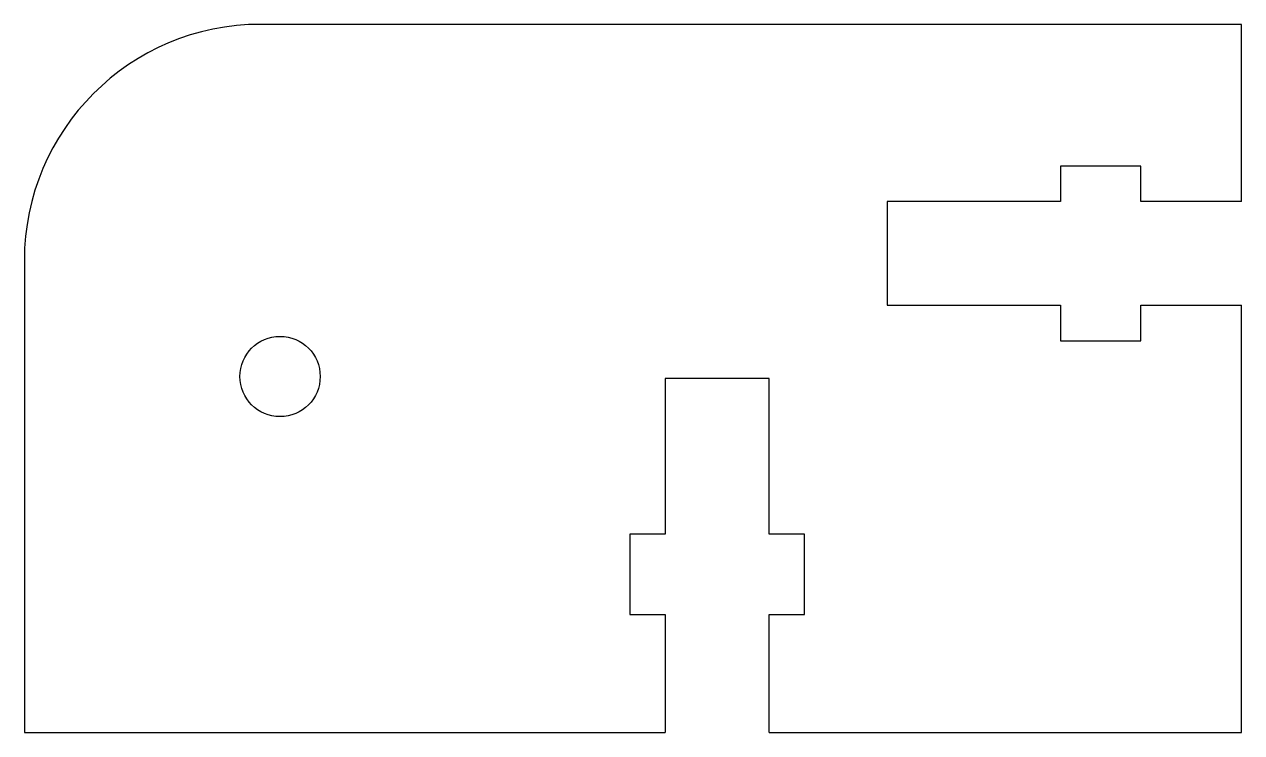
# Model space of a CAD drawing. Header units: millimetres. Extents: x -23 to 28.5, y -20 to 10.
import ezdxf

# ---------------------------------------------------------------- set-up
doc = ezdxf.new("R2010")
doc.units = ezdxf.units.MM

msp = doc.modelspace()

# ---------------------------------------------------------------- linework, layer by layer
at = {"color": 7, "linetype": 'Continuous', "lineweight": 25}
for p, q in [((28.53, 10), (-13, 10)), ((28.53, 2.5), (28.53, 10)), ((24.266, 4), (20.866, 4)), ((20.866, 4), (20.866, 2.5)), ((24.266, 2.5), (24.266, 4)), ((20.866, 2.5), (13.53, 2.5)), ((13.53, 2.5), (13.53, -1.9)), ((28.53, 2.5), (24.266, 2.5)), ((-23, 0), (-23, -20)), ((13.53, -1.9), (20.866, -1.9)), ((20.866, -1.9), (20.866, -3.4)), ((24.266, -3.4), (24.266, -1.9)), ((24.266, -1.9), (28.53, -1.9)), ((28.53, -20), (28.53, -1.9)), ((20.866, -3.4), (24.266, -3.4)), ((8.53, -5), (4.13, -5)), ((4.13, -5), (4.13, -11.6)), ((8.53, -11.6), (8.53, -5)), ((4.13, -11.6), (2.63, -11.6)), ((2.63, -11.6), (2.63, -15)), ((10.03, -11.6), (8.53, -11.6)), ((10.03, -15), (10.03, -11.6)), ((2.63, -15), (4.13, -15)), ((4.13, -15), (4.13, -20)), ((8.53, -20), (8.53, -15)), ((8.53, -15), (10.03, -15)), ((-23, -20), (4.13, -20)), ((8.53, -20), (28.53, -20))]:
    msp.add_line(p, q, dxfattribs=at)
msp.add_circle((-12.176, -4.915), 1.7, dxfattribs=at)
msp.add_arc((-13, 0), 10, 90, 180, dxfattribs=at)

doc.saveas('drawing.dxf')
